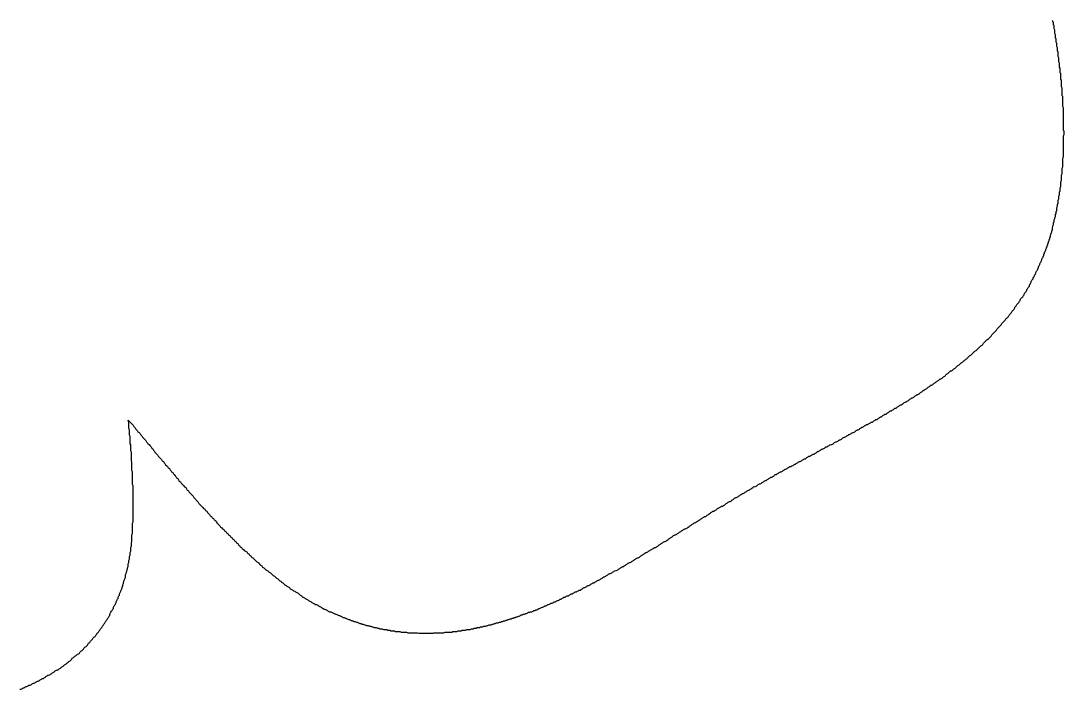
# Model space of a CAD drawing. Header units: millimetres. Extents: x 289 to 9778, y -894 to 6380.
# Drawn here: x 7181.44 to 7197.33, y 378.36 to 388.54 of the extents above; entities that cross this region are included whole.
import ezdxf

# ---------------------------------------------------------------- set-up
doc = ezdxf.new("R2010")
doc.units = ezdxf.units.MM

msp = doc.modelspace()

# ---------------------------------------------------------------- linework, layer by layer
msp.add_polyline3d([(7181.42, 378.358, 0), (7181.44, 378.358, 0), (7181.46, 378.368, 0), (7181.47, 378.378, 0), (7181.49, 378.378, 0), (7181.5, 378.388, 0), (7181.52, 378.398, 0), (7181.53, 378.398, 0), (7181.55, 378.408, 0), (7181.56, 378.418, 0), (7181.58, 378.418, 0), (7181.6, 378.428, 0), (7181.61, 378.438, 0), (7181.63, 378.448, 0), (7181.64, 378.448, 0), (7181.66, 378.458, 0), (7181.67, 378.468, 0), (7181.69, 378.478, 0), (7181.7, 378.478, 0), (7181.72, 378.488, 0), (7181.73, 378.498, 0), (7181.75, 378.508, 0), (7181.76, 378.518, 0), (7181.78, 378.518, 0), (7181.79, 378.528, 0), (7181.81, 378.538, 0), (7181.82, 378.548, 0), (7181.84, 378.558, 0), (7181.85, 378.568, 0), (7181.86, 378.568, 0), (7181.88, 378.578, 0), (7181.89, 378.588, 0), (7181.91, 378.598, 0), (7181.92, 378.608, 0), (7181.94, 378.618, 0), (7181.95, 378.628, 0), (7181.96, 378.638, 0), (7181.98, 378.648, 0), (7181.99, 378.648, 0), (7182.01, 378.658, 0), (7182.02, 378.668, 0), (7182.04, 378.678, 0), (7182.05, 378.688, 0), (7182.06, 378.698, 0), (7182.08, 378.708, 0), (7182.09, 378.718, 0), (7182.1, 378.728, 0), (7182.12, 378.738, 0), (7182.13, 378.748, 0), (7182.14, 378.758, 0), (7182.16, 378.768, 0), (7182.17, 378.778, 0), (7182.19, 378.788, 0), (7182.2, 378.798, 0), (7182.21, 378.808, 0), (7182.22, 378.828, 0), (7182.24, 378.838, 0), (7182.25, 378.848, 0), (7182.26, 378.858, 0), (7182.28, 378.868, 0), (7182.29, 378.878, 0), (7182.3, 378.888, 0), (7182.32, 378.898, 0), (7182.33, 378.908, 0), (7182.34, 378.928, 0), (7182.35, 378.938, 0), (7182.37, 378.948, 0), (7182.38, 378.958, 0), (7182.39, 378.968, 0), (7182.4, 378.988, 0), (7182.41, 378.998, 0), (7182.43, 379.008, 0), (7182.44, 379.018, 0), (7182.45, 379.028, 0), (7182.46, 379.048, 0), (7182.47, 379.058, 0), (7182.49, 379.068, 0), (7182.5, 379.088, 0), (7182.51, 379.098, 0), (7182.52, 379.108, 0), (7182.53, 379.118, 0), (7182.54, 379.138, 0), (7182.55, 379.148, 0), (7182.57, 379.158, 0), (7182.58, 379.178, 0), (7182.59, 379.188, 0), (7182.6, 379.208, 0), (7182.61, 379.218, 0), (7182.62, 379.228, 0), (7182.63, 379.248, 0), (7182.64, 379.258, 0), (7182.65, 379.278, 0), (7182.66, 379.288, 0), (7182.67, 379.298, 0), (7182.68, 379.318, 0), (7182.69, 379.328, 0), (7182.7, 379.348, 0), (7182.71, 379.358, 0), (7182.72, 379.378, 0), (7182.73, 379.388, 0), (7182.74, 379.408, 0), (7182.75, 379.418, 0), (7182.76, 379.438, 0), (7182.77, 379.448, 0), (7182.78, 379.468, 0), (7182.79, 379.478, 0), (7182.79, 379.498, 0), (7182.8, 379.508, 0), (7182.81, 379.528, 0), (7182.82, 379.548, 0), (7182.83, 379.558, 0), (7182.84, 379.578, 0), (7182.85, 379.588, 0), (7182.85, 379.608, 0), (7182.86, 379.628, 0), (7182.87, 379.638, 0), (7182.88, 379.658, 0), (7182.89, 379.678, 0), (7182.89, 379.688, 0), (7182.9, 379.708, 0), (7182.91, 379.728, 0), (7182.92, 379.738, 0), (7182.92, 379.758, 0), (7182.93, 379.778, 0), (7182.94, 379.788, 0), (7182.94, 379.808, 0), (7182.95, 379.828, 0), (7182.96, 379.848, 0), (7182.96, 379.858, 0), (7182.97, 379.878, 0), (7182.98, 379.898, 0), (7182.98, 379.918, 0), (7182.99, 379.928, 0), (7182.99, 379.948, 0), (7183, 379.968, 0), (7183, 379.988, 0), (7183.01, 380.008, 0), (7183.01, 380.018, 0), (7183.02, 380.038, 0), (7183.03, 380.058, 0), (7183.03, 380.078, 0), (7183.03, 380.098, 0), (7183.04, 380.118, 0), (7183.04, 380.128, 0), (7183.05, 380.148, 0), (7183.05, 380.168, 0), (7183.06, 380.188, 0), (7183.06, 380.208, 0), (7183.07, 380.228, 0), (7183.07, 380.248, 0), (7183.07, 380.268, 0), (7183.08, 380.288, 0), (7183.08, 380.298, 0), (7183.08, 380.318, 0), (7183.09, 380.338, 0), (7183.09, 380.358, 0), (7183.09, 380.378, 0), (7183.1, 380.398, 0), (7183.1, 380.418, 0), (7183.1, 380.438, 0), (7183.11, 380.458, 0), (7183.11, 380.478, 0), (7183.11, 380.498, 0), (7183.11, 380.518, 0), (7183.12, 380.538, 0), (7183.12, 380.548, 0), (7183.12, 380.568, 0), (7183.12, 380.588, 0), (7183.13, 380.608, 0), (7183.13, 380.628, 0), (7183.13, 380.648, 0), (7183.13, 380.668, 0), (7183.13, 380.688, 0), (7183.13, 380.708, 0), (7183.14, 380.728, 0), (7183.14, 380.748, 0), (7183.14, 380.768, 0), (7183.14, 380.788, 0), (7183.14, 380.808, 0), (7183.14, 380.828, 0), (7183.14, 380.848, 0), (7183.14, 380.868, 0), (7183.14, 380.888, 0), (7183.15, 380.908, 0), (7183.15, 380.928, 0), (7183.15, 380.948, 0), (7183.15, 380.968, 0), (7183.15, 380.988, 0), (7183.15, 380.998, 0), (7183.15, 381.018, 0), (7183.15, 381.038, 0), (7183.15, 381.058, 0), (7183.15, 381.078, 0), (7183.15, 381.098, 0), (7183.15, 381.118, 0), (7183.15, 381.138, 0), (7183.15, 381.158, 0), (7183.15, 381.178, 0), (7183.15, 381.198, 0), (7183.15, 381.218, 0), (7183.15, 381.238, 0), (7183.15, 381.258, 0), (7183.15, 381.278, 0), (7183.15, 381.298, 0), (7183.15, 381.318, 0), (7183.15, 381.338, 0), (7183.15, 381.358, 0), (7183.15, 381.378, 0), (7183.15, 381.398, 0), (7183.15, 381.418, 0), (7183.15, 381.438, 0), (7183.15, 381.458, 0), (7183.14, 381.478, 0), (7183.14, 381.488, 0), (7183.14, 381.508, 0), (7183.14, 381.528, 0), (7183.14, 381.548, 0), (7183.14, 381.568, 0), (7183.14, 381.588, 0), (7183.14, 381.608, 0), (7183.14, 381.628, 0), (7183.14, 381.648, 0), (7183.14, 381.668, 0), (7183.13, 381.688, 0), (7183.13, 381.708, 0), (7183.13, 381.728, 0), (7183.13, 381.748, 0), (7183.13, 381.758, 0), (7183.13, 381.778, 0), (7183.13, 381.798, 0), (7183.13, 381.818, 0), (7183.12, 381.838, 0), (7183.12, 381.858, 0), (7183.12, 381.878, 0), (7183.12, 381.898, 0), (7183.12, 381.918, 0), (7183.12, 381.928, 0), (7183.12, 381.948, 0), (7183.12, 381.968, 0), (7183.11, 381.988, 0), (7183.11, 382.008, 0), (7183.11, 382.028, 0), (7183.11, 382.048, 0), (7183.11, 382.058, 0), (7183.11, 382.078, 0), (7183.1, 382.098, 0), (7183.1, 382.118, 0), (7183.1, 382.138, 0), (7183.1, 382.148, 0), (7183.1, 382.168, 0), (7183.1, 382.188, 0), (7183.1, 382.208, 0), (7183.09, 382.228, 0), (7183.09, 382.238, 0), (7183.09, 382.258, 0), (7183.09, 382.278, 0), (7183.09, 382.298, 0), (7183.09, 382.308, 0), (7183.08, 382.328, 0), (7183.08, 382.348, 0), (7183.08, 382.368, 0), (7183.08, 382.378, 0), (7183.08, 382.398, 0), (7183.08, 382.418, 0), (7183.08, 382.428, 0), (7183.07, 382.448, 0), (7183.07, 382.458, 0), (7183.08, 382.448, 0), (7183.09, 382.438, 0), (7183.1, 382.428, 0), (7183.12, 382.408, 0), (7183.13, 382.398, 0), (7183.14, 382.388, 0), (7183.15, 382.378, 0), (7183.16, 382.358, 0), (7183.17, 382.348, 0), (7183.18, 382.338, 0), (7183.19, 382.318, 0), (7183.2, 382.308, 0), (7183.21, 382.298, 0), (7183.22, 382.278, 0), (7183.24, 382.268, 0), (7183.25, 382.258, 0), (7183.26, 382.238, 0), (7183.27, 382.228, 0), (7183.28, 382.218, 0), (7183.29, 382.198, 0), (7183.3, 382.188, 0), (7183.32, 382.168, 0), (7183.33, 382.158, 0), (7183.34, 382.148, 0), (7183.35, 382.128, 0), (7183.36, 382.118, 0), (7183.37, 382.098, 0), (7183.39, 382.088, 0), (7183.4, 382.068, 0), (7183.41, 382.058, 0), (7183.42, 382.048, 0), (7183.43, 382.028, 0), (7183.45, 382.018, 0), (7183.46, 381.998, 0), (7183.47, 381.988, 0), (7183.48, 381.968, 0), (7183.49, 381.958, 0), (7183.51, 381.938, 0), (7183.52, 381.928, 0), (7183.53, 381.908, 0), (7183.54, 381.898, 0), (7183.56, 381.878, 0), (7183.57, 381.868, 0), (7183.58, 381.858, 0), (7183.59, 381.838, 0), (7183.61, 381.828, 0), (7183.62, 381.808, 0), (7183.63, 381.798, 0), (7183.64, 381.778, 0), (7183.66, 381.758, 0), (7183.67, 381.748, 0), (7183.68, 381.728, 0), (7183.7, 381.718, 0), (7183.71, 381.698, 0), (7183.72, 381.688, 0), (7183.73, 381.668, 0), (7183.75, 381.658, 0), (7183.76, 381.638, 0), (7183.77, 381.628, 0), (7183.79, 381.608, 0), (7183.8, 381.598, 0), (7183.81, 381.578, 0), (7183.83, 381.568, 0), (7183.84, 381.548, 0), (7183.85, 381.528, 0), (7183.87, 381.518, 0), (7183.88, 381.498, 0), (7183.89, 381.488, 0), (7183.91, 381.468, 0), (7183.92, 381.458, 0), (7183.93, 381.438, 0), (7183.95, 381.428, 0), (7183.96, 381.408, 0), (7183.97, 381.388, 0), (7183.99, 381.378, 0), (7184, 381.358, 0), (7184.01, 381.348, 0), (7184.03, 381.328, 0), (7184.04, 381.318, 0), (7184.06, 381.298, 0), (7184.07, 381.278, 0), (7184.08, 381.268, 0), (7184.1, 381.248, 0), (7184.11, 381.238, 0), (7184.13, 381.218, 0), (7184.14, 381.208, 0), (7184.15, 381.188, 0), (7184.17, 381.168, 0), (7184.18, 381.158, 0), (7184.2, 381.138, 0), (7184.21, 381.128, 0), (7184.22, 381.108, 0), (7184.24, 381.098, 0), (7184.25, 381.078, 0), (7184.27, 381.068, 0), (7184.28, 381.048, 0), (7184.3, 381.028, 0), (7184.31, 381.018, 0), (7184.32, 380.998, 0), (7184.34, 380.988, 0), (7184.35, 380.968, 0), (7184.37, 380.958, 0), (7184.38, 380.938, 0), (7184.4, 380.928, 0), (7184.41, 380.908, 0), (7184.43, 380.888, 0), (7184.44, 380.878, 0), (7184.46, 380.858, 0), (7184.47, 380.848, 0), (7184.48, 380.828, 0), (7184.5, 380.818, 0), (7184.51, 380.798, 0), (7184.53, 380.788, 0), (7184.54, 380.768, 0), (7184.56, 380.758, 0), (7184.57, 380.738, 0), (7184.59, 380.728, 0), (7184.6, 380.708, 0), (7184.62, 380.698, 0), (7184.63, 380.678, 0), (7184.65, 380.668, 0), (7184.66, 380.648, 0), (7184.68, 380.638, 0), (7184.69, 380.618, 0), (7184.71, 380.608, 0), (7184.72, 380.588, 0), (7184.74, 380.578, 0), (7184.75, 380.558, 0), (7184.77, 380.548, 0), (7184.78, 380.528, 0), (7184.8, 380.518, 0), (7184.81, 380.498, 0), (7184.83, 380.488, 0), (7184.84, 380.468, 0), (7184.86, 380.458, 0), (7184.88, 380.448, 0), (7184.89, 380.428, 0), (7184.91, 380.418, 0), (7184.92, 380.398, 0), (7184.94, 380.388, 0), (7184.95, 380.368, 0), (7184.97, 380.358, 0), (7184.98, 380.348, 0), (7185, 380.328, 0), (7185.01, 380.318, 0), (7185.03, 380.298, 0), (7185.05, 380.288, 0), (7185.06, 380.278, 0), (7185.08, 380.258, 0), (7185.09, 380.248, 0), (7185.11, 380.238, 0), (7185.12, 380.218, 0), (7185.14, 380.208, 0), (7185.16, 380.188, 0), (7185.17, 380.178, 0), (7185.19, 380.168, 0), (7185.2, 380.158, 0), (7185.22, 380.138, 0), (7185.24, 380.128, 0), (7185.25, 380.118, 0), (7185.27, 380.098, 0), (7185.28, 380.088, 0), (7185.3, 380.078, 0), (7185.32, 380.058, 0), (7185.33, 380.048, 0), (7185.35, 380.038, 0), (7185.36, 380.028, 0), (7185.38, 380.008, 0), (7185.4, 379.998, 0), (7185.41, 379.988, 0), (7185.43, 379.978, 0), (7185.44, 379.968, 0), (7185.46, 379.948, 0), (7185.48, 379.938, 0), (7185.49, 379.928, 0), (7185.51, 379.918, 0), (7185.53, 379.908, 0), (7185.54, 379.888, 0), (7185.56, 379.878, 0), (7185.58, 379.868, 0), (7185.59, 379.858, 0), (7185.61, 379.848, 0), (7185.62, 379.838, 0), (7185.64, 379.828, 0), (7185.66, 379.818, 0), (7185.67, 379.808, 0), (7185.69, 379.788, 0), (7185.71, 379.778, 0), (7185.72, 379.768, 0), (7185.74, 379.758, 0), (7185.76, 379.748, 0), (7185.77, 379.738, 0), (7185.79, 379.728, 0), (7185.81, 379.718, 0), (7185.82, 379.708, 0), (7185.84, 379.698, 0), (7185.86, 379.688, 0), (7185.87, 379.678, 0), (7185.89, 379.668, 0), (7185.91, 379.658, 0), (7185.92, 379.648, 0), (7185.94, 379.648, 0), (7185.96, 379.638, 0), (7185.97, 379.628, 0), (7185.99, 379.618, 0), (7186.01, 379.608, 0), (7186.02, 379.598, 0), (7186.04, 379.588, 0), (7186.06, 379.578, 0), (7186.07, 379.578, 0), (7186.09, 379.568, 0), (7186.11, 379.558, 0), (7186.12, 379.548, 0), (7186.14, 379.538, 0), (7186.16, 379.538, 0), (7186.17, 379.528, 0), (7186.19, 379.518, 0), (7186.21, 379.508, 0), (7186.23, 379.498, 0), (7186.24, 379.498, 0), (7186.26, 379.488, 0), (7186.28, 379.478, 0), (7186.29, 379.478, 0), (7186.31, 379.468, 0), (7186.33, 379.458, 0), (7186.34, 379.448, 0), (7186.36, 379.448, 0), (7186.38, 379.438, 0), (7186.39, 379.438, 0), (7186.41, 379.428, 0), (7186.43, 379.418, 0), (7186.45, 379.418, 0), (7186.46, 379.408, 0), (7186.48, 379.398, 0), (7186.5, 379.398, 0), (7186.51, 379.388, 0), (7186.53, 379.388, 0), (7186.55, 379.378, 0), (7186.56, 379.378, 0), (7186.58, 379.368, 0), (7186.6, 379.358, 0), (7186.62, 379.358, 0), (7186.63, 379.348, 0), (7186.65, 379.348, 0), (7186.67, 379.338, 0), (7186.68, 379.338, 0), (7186.7, 379.328, 0), (7186.72, 379.328, 0), (7186.73, 379.328, 0), (7186.75, 379.318, 0), (7186.77, 379.318, 0), (7186.79, 379.308, 0), (7186.8, 379.308, 0), (7186.82, 379.298, 0), (7186.84, 379.298, 0), (7186.85, 379.298, 0), (7186.87, 379.288, 0), (7186.89, 379.288, 0), (7186.9, 379.278, 0), (7186.92, 379.278, 0), (7186.94, 379.278, 0), (7186.96, 379.268, 0), (7186.97, 379.268, 0), (7186.99, 379.268, 0), (7187.01, 379.268, 0), (7187.02, 379.258, 0), (7187.04, 379.258, 0), (7187.06, 379.258, 0), (7187.07, 379.248, 0), (7187.09, 379.248, 0), (7187.11, 379.248, 0), (7187.13, 379.248, 0), (7187.14, 379.238, 0), (7187.16, 379.238, 0), (7187.18, 379.238, 0), (7187.19, 379.238, 0), (7187.21, 379.238, 0), (7187.23, 379.228, 0), (7187.24, 379.228, 0), (7187.26, 379.228, 0), (7187.28, 379.228, 0), (7187.3, 379.228, 0), (7187.31, 379.228, 0), (7187.33, 379.218, 0), (7187.35, 379.218, 0), (7187.36, 379.218, 0), (7187.38, 379.218, 0), (7187.4, 379.218, 0), (7187.41, 379.218, 0), (7187.43, 379.218, 0), (7187.45, 379.218, 0), (7187.46, 379.218, 0), (7187.48, 379.218, 0), (7187.5, 379.208, 0), (7187.51, 379.208, 0), (7187.53, 379.208, 0), (7187.55, 379.208, 0), (7187.57, 379.208, 0), (7187.58, 379.208, 0), (7187.6, 379.208, 0), (7187.62, 379.208, 0), (7187.63, 379.208, 0), (7187.65, 379.208, 0), (7187.67, 379.208, 0), (7187.68, 379.208, 0), (7187.7, 379.208, 0), (7187.72, 379.208, 0), (7187.73, 379.218, 0), (7187.75, 379.218, 0), (7187.77, 379.218, 0), (7187.78, 379.218, 0), (7187.8, 379.218, 0), (7187.82, 379.218, 0), (7187.83, 379.218, 0), (7187.85, 379.218, 0), (7187.87, 379.218, 0), (7187.88, 379.218, 0), (7187.9, 379.228, 0), (7187.92, 379.228, 0), (7187.93, 379.228, 0), (7187.95, 379.228, 0), (7187.97, 379.228, 0), (7187.98, 379.228, 0), (7188, 379.228, 0), (7188.02, 379.238, 0), (7188.03, 379.238, 0), (7188.05, 379.238, 0), (7188.07, 379.238, 0), (7188.08, 379.238, 0), (7188.1, 379.248, 0), (7188.12, 379.248, 0), (7188.13, 379.248, 0), (7188.15, 379.248, 0), (7188.16, 379.258, 0), (7188.18, 379.258, 0), (7188.2, 379.258, 0), (7188.21, 379.258, 0), (7188.23, 379.268, 0), (7188.25, 379.268, 0), (7188.26, 379.268, 0), (7188.28, 379.268, 0), (7188.3, 379.278, 0), (7188.31, 379.278, 0), (7188.33, 379.278, 0), (7188.34, 379.288, 0), (7188.36, 379.288, 0), (7188.38, 379.288, 0), (7188.39, 379.298, 0), (7188.41, 379.298, 0), (7188.43, 379.298, 0), (7188.44, 379.308, 0), (7188.46, 379.308, 0), (7188.47, 379.308, 0), (7188.49, 379.318, 0), (7188.51, 379.318, 0), (7188.52, 379.318, 0), (7188.54, 379.328, 0), (7188.55, 379.328, 0), (7188.57, 379.338, 0), (7188.59, 379.338, 0), (7188.6, 379.338, 0), (7188.62, 379.348, 0), (7188.63, 379.348, 0), (7188.65, 379.358, 0), (7188.67, 379.358, 0), (7188.68, 379.368, 0), (7188.7, 379.368, 0), (7188.71, 379.368, 0), (7188.73, 379.378, 0), (7188.75, 379.378, 0), (7188.76, 379.388, 0), (7188.78, 379.388, 0), (7188.79, 379.398, 0), (7188.81, 379.398, 0), (7188.83, 379.408, 0), (7188.84, 379.408, 0), (7188.86, 379.418, 0), (7188.87, 379.418, 0), (7188.89, 379.428, 0), (7188.91, 379.428, 0), (7188.92, 379.438, 0), (7188.94, 379.438, 0), (7188.95, 379.448, 0), (7188.97, 379.448, 0), (7188.98, 379.458, 0), (7189, 379.458, 0), (7189.02, 379.468, 0), (7189.03, 379.468, 0), (7189.05, 379.478, 0), (7189.06, 379.488, 0), (7189.08, 379.488, 0), (7189.09, 379.498, 0), (7189.11, 379.498, 0), (7189.13, 379.508, 0), (7189.14, 379.508, 0), (7189.16, 379.518, 0), (7189.17, 379.528, 0), (7189.19, 379.528, 0), (7189.2, 379.538, 0), (7189.22, 379.538, 0), (7189.24, 379.548, 0), (7189.25, 379.558, 0), (7189.27, 379.558, 0), (7189.28, 379.568, 0), (7189.3, 379.568, 0), (7189.31, 379.578, 0), (7189.33, 379.588, 0), (7189.34, 379.588, 0), (7189.36, 379.598, 0), (7189.38, 379.608, 0), (7189.39, 379.608, 0), (7189.41, 379.618, 0), (7189.42, 379.628, 0), (7189.44, 379.628, 0), (7189.45, 379.638, 0), (7189.47, 379.648, 0), (7189.48, 379.648, 0), (7189.5, 379.658, 0), (7189.51, 379.668, 0), (7189.53, 379.668, 0), (7189.55, 379.678, 0), (7189.56, 379.688, 0), (7189.58, 379.688, 0), (7189.59, 379.698, 0), (7189.61, 379.708, 0), (7189.62, 379.708, 0), (7189.64, 379.718, 0), (7189.65, 379.728, 0), (7189.67, 379.728, 0), (7189.68, 379.738, 0), (7189.7, 379.748, 0), (7189.71, 379.758, 0), (7189.73, 379.758, 0), (7189.74, 379.768, 0), (7189.76, 379.778, 0), (7189.78, 379.778, 0), (7189.79, 379.788, 0), (7189.81, 379.798, 0), (7189.82, 379.808, 0), (7189.84, 379.808, 0), (7189.85, 379.818, 0), (7189.87, 379.828, 0), (7189.88, 379.838, 0), (7189.9, 379.838, 0), (7189.91, 379.848, 0), (7189.93, 379.858, 0), (7189.94, 379.868, 0), (7189.96, 379.868, 0), (7189.97, 379.878, 0), (7189.99, 379.888, 0), (7190, 379.898, 0), (7190.02, 379.908, 0), (7190.03, 379.908, 0), (7190.05, 379.918, 0), (7190.06, 379.928, 0), (7190.08, 379.938, 0), (7190.09, 379.938, 0), (7190.11, 379.948, 0), (7190.12, 379.958, 0), (7190.14, 379.968, 0), (7190.15, 379.978, 0), (7190.17, 379.978, 0), (7190.18, 379.988, 0), (7190.2, 379.998, 0), (7190.21, 380.008, 0), (7190.23, 380.018, 0), (7190.24, 380.018, 0), (7190.26, 380.028, 0), (7190.27, 380.038, 0), (7190.29, 380.048, 0), (7190.3, 380.058, 0), (7190.32, 380.068, 0), (7190.33, 380.068, 0), (7190.35, 380.078, 0), (7190.36, 380.088, 0), (7190.38, 380.098, 0), (7190.39, 380.108, 0), (7190.41, 380.118, 0), (7190.42, 380.118, 0), (7190.44, 380.128, 0), (7190.45, 380.138, 0), (7190.47, 380.148, 0), (7190.48, 380.158, 0), (7190.5, 380.168, 0), (7190.51, 380.168, 0), (7190.53, 380.178, 0), (7190.54, 380.188, 0), (7190.56, 380.198, 0), (7190.57, 380.208, 0), (7190.59, 380.218, 0), (7190.6, 380.228, 0), (7190.62, 380.228, 0), (7190.63, 380.238, 0), (7190.65, 380.248, 0), (7190.66, 380.258, 0), (7190.68, 380.268, 0), (7190.69, 380.278, 0), (7190.71, 380.288, 0), (7190.72, 380.288, 0), (7190.74, 380.298, 0), (7190.75, 380.308, 0), (7190.77, 380.318, 0), (7190.78, 380.328, 0), (7190.8, 380.338, 0), (7190.81, 380.348, 0), (7190.83, 380.358, 0), (7190.84, 380.358, 0), (7190.86, 380.368, 0), (7190.87, 380.378, 0), (7190.88, 380.388, 0), (7190.9, 380.398, 0), (7190.91, 380.408, 0), (7190.93, 380.418, 0), (7190.94, 380.428, 0), (7190.96, 380.438, 0), (7190.97, 380.438, 0), (7190.99, 380.448, 0), (7191, 380.458, 0), (7191.02, 380.468, 0), (7191.03, 380.478, 0), (7191.05, 380.488, 0), (7191.06, 380.498, 0), (7191.08, 380.508, 0), (7191.09, 380.518, 0), (7191.11, 380.518, 0), (7191.12, 380.528, 0), (7191.14, 380.538, 0), (7191.15, 380.548, 0), (7191.16, 380.558, 0), (7191.18, 380.568, 0), (7191.19, 380.578, 0), (7191.21, 380.588, 0), (7191.22, 380.598, 0), (7191.24, 380.608, 0), (7191.25, 380.608, 0), (7191.27, 380.618, 0), (7191.28, 380.628, 0), (7191.3, 380.638, 0), (7191.31, 380.648, 0), (7191.33, 380.658, 0), (7191.34, 380.668, 0), (7191.36, 380.678, 0), (7191.37, 380.688, 0), (7191.38, 380.698, 0), (7191.4, 380.708, 0), (7191.41, 380.708, 0), (7191.43, 380.718, 0), (7191.44, 380.728, 0), (7191.46, 380.738, 0), (7191.47, 380.748, 0), (7191.49, 380.758, 0), (7191.5, 380.768, 0), (7191.52, 380.778, 0), (7191.53, 380.788, 0), (7191.55, 380.798, 0), (7191.56, 380.798, 0), (7191.57, 380.808, 0), (7191.59, 380.818, 0), (7191.6, 380.828, 0), (7191.62, 380.838, 0), (7191.63, 380.848, 0), (7191.65, 380.858, 0), (7191.66, 380.868, 0), (7191.68, 380.878, 0), (7191.69, 380.888, 0), (7191.71, 380.898, 0), (7191.72, 380.898, 0), (7191.73, 380.908, 0), (7191.75, 380.918, 0), (7191.76, 380.928, 0), (7191.78, 380.938, 0), (7191.79, 380.948, 0), (7191.81, 380.958, 0), (7191.82, 380.968, 0), (7191.84, 380.978, 0), (7191.85, 380.988, 0), (7191.87, 380.988, 0), (7191.88, 380.998, 0), (7191.89, 381.008, 0), (7191.91, 381.018, 0), (7191.92, 381.028, 0), (7191.94, 381.038, 0), (7191.95, 381.048, 0), (7191.97, 381.058, 0), (7191.98, 381.068, 0), (7192, 381.068, 0), (7192.01, 381.078, 0), (7192.03, 381.088, 0), (7192.04, 381.098, 0), (7192.05, 381.108, 0), (7192.07, 381.118, 0), (7192.08, 381.128, 0), (7192.1, 381.138, 0), (7192.11, 381.148, 0), (7192.13, 381.148, 0), (7192.14, 381.158, 0), (7192.16, 381.168, 0), (7192.17, 381.178, 0), (7192.18, 381.188, 0), (7192.2, 381.198, 0), (7192.21, 381.208, 0), (7192.23, 381.218, 0), (7192.24, 381.218, 0), (7192.26, 381.228, 0), (7192.27, 381.238, 0), (7192.29, 381.248, 0), (7192.3, 381.258, 0), (7192.31, 381.268, 0), (7192.33, 381.278, 0), (7192.34, 381.278, 0), (7192.36, 381.288, 0), (7192.37, 381.298, 0), (7192.39, 381.308, 0), (7192.4, 381.318, 0), (7192.42, 381.328, 0), (7192.43, 381.338, 0), (7192.44, 381.338, 0), (7192.46, 381.348, 0), (7192.47, 381.358, 0), (7192.49, 381.368, 0), (7192.5, 381.378, 0), (7192.52, 381.388, 0), (7192.53, 381.388, 0), (7192.54, 381.398, 0), (7192.56, 381.408, 0), (7192.57, 381.418, 0), (7192.59, 381.428, 0), (7192.6, 381.438, 0), (7192.62, 381.448, 0), (7192.63, 381.448, 0), (7192.65, 381.458, 0), (7192.66, 381.468, 0), (7192.67, 381.478, 0), (7192.69, 381.488, 0), (7192.7, 381.488, 0), (7192.72, 381.498, 0), (7192.73, 381.508, 0), (7192.75, 381.518, 0), (7192.76, 381.528, 0), (7192.78, 381.538, 0), (7192.79, 381.538, 0), (7192.8, 381.548, 0), (7192.82, 381.558, 0), (7192.83, 381.568, 0), (7192.85, 381.578, 0), (7192.86, 381.588, 0), (7192.88, 381.588, 0), (7192.89, 381.598, 0), (7192.91, 381.608, 0), (7192.92, 381.618, 0), (7192.93, 381.628, 0), (7192.95, 381.628, 0), (7192.96, 381.638, 0), (7192.98, 381.648, 0), (7192.99, 381.658, 0), (7193.01, 381.668, 0), (7193.02, 381.668, 0), (7193.04, 381.678, 0), (7193.05, 381.688, 0), (7193.07, 381.698, 0), (7193.08, 381.708, 0), (7193.09, 381.708, 0), (7193.11, 381.718, 0), (7193.12, 381.728, 0), (7193.14, 381.738, 0), (7193.15, 381.748, 0), (7193.17, 381.748, 0), (7193.18, 381.758, 0), (7193.2, 381.768, 0), (7193.21, 381.778, 0), (7193.23, 381.788, 0), (7193.24, 381.788, 0), (7193.25, 381.798, 0), (7193.27, 381.808, 0), (7193.28, 381.818, 0), (7193.3, 381.828, 0), (7193.31, 381.828, 0), (7193.33, 381.838, 0), (7193.34, 381.848, 0), (7193.36, 381.858, 0), (7193.37, 381.868, 0), (7193.39, 381.868, 0), (7193.4, 381.878, 0), (7193.41, 381.888, 0), (7193.43, 381.898, 0), (7193.44, 381.908, 0), (7193.46, 381.908, 0), (7193.47, 381.918, 0), (7193.49, 381.928, 0), (7193.5, 381.938, 0), (7193.52, 381.938, 0), (7193.53, 381.948, 0), (7193.55, 381.958, 0), (7193.56, 381.968, 0), (7193.57, 381.978, 0), (7193.59, 381.978, 0), (7193.6, 381.988, 0), (7193.62, 381.998, 0), (7193.63, 382.008, 0), (7193.65, 382.018, 0), (7193.66, 382.018, 0), (7193.68, 382.028, 0), (7193.69, 382.038, 0), (7193.7, 382.048, 0), (7193.72, 382.048, 0), (7193.73, 382.058, 0), (7193.75, 382.068, 0), (7193.76, 382.078, 0), (7193.78, 382.088, 0), (7193.79, 382.088, 0), (7193.81, 382.098, 0), (7193.82, 382.108, 0), (7193.83, 382.118, 0), (7193.85, 382.128, 0), (7193.86, 382.128, 0), (7193.88, 382.138, 0), (7193.89, 382.148, 0), (7193.91, 382.158, 0), (7193.92, 382.158, 0), (7193.94, 382.168, 0), (7193.95, 382.178, 0), (7193.96, 382.188, 0), (7193.98, 382.198, 0), (7193.99, 382.198, 0), (7194.01, 382.208, 0), (7194.02, 382.218, 0), (7194.04, 382.228, 0), (7194.05, 382.238, 0), (7194.06, 382.238, 0), (7194.08, 382.248, 0), (7194.09, 382.258, 0), (7194.11, 382.268, 0), (7194.12, 382.268, 0), (7194.14, 382.278, 0), (7194.15, 382.288, 0), (7194.16, 382.298, 0), (7194.18, 382.308, 0), (7194.19, 382.308, 0), (7194.21, 382.318, 0), (7194.22, 382.328, 0), (7194.24, 382.338, 0), (7194.25, 382.348, 0), (7194.26, 382.348, 0), (7194.28, 382.358, 0), (7194.29, 382.368, 0), (7194.31, 382.378, 0), (7194.32, 382.388, 0), (7194.34, 382.388, 0), (7194.35, 382.398, 0), (7194.36, 382.408, 0), (7194.38, 382.418, 0), (7194.39, 382.428, 0), (7194.41, 382.428, 0), (7194.42, 382.438, 0), (7194.43, 382.448, 0), (7194.45, 382.458, 0), (7194.46, 382.468, 0), (7194.48, 382.468, 0), (7194.49, 382.478, 0), (7194.5, 382.488, 0), (7194.52, 382.498, 0), (7194.53, 382.508, 0), (7194.55, 382.508, 0), (7194.56, 382.518, 0), (7194.57, 382.528, 0), (7194.59, 382.538, 0), (7194.6, 382.548, 0), (7194.62, 382.548, 0), (7194.63, 382.558, 0), (7194.64, 382.568, 0), (7194.66, 382.578, 0), (7194.67, 382.588, 0), (7194.68, 382.598, 0), (7194.7, 382.598, 0), (7194.71, 382.608, 0), (7194.73, 382.618, 0), (7194.74, 382.628, 0), (7194.75, 382.638, 0), (7194.77, 382.638, 0), (7194.78, 382.648, 0), (7194.79, 382.658, 0), (7194.81, 382.668, 0), (7194.82, 382.678, 0), (7194.84, 382.688, 0), (7194.85, 382.688, 0), (7194.86, 382.698, 0), (7194.88, 382.708, 0), (7194.89, 382.718, 0), (7194.9, 382.728, 0), (7194.92, 382.738, 0), (7194.93, 382.738, 0), (7194.94, 382.748, 0), (7194.96, 382.758, 0), (7194.97, 382.768, 0), (7194.98, 382.778, 0), (7195, 382.788, 0), (7195.01, 382.798, 0), (7195.02, 382.798, 0), (7195.04, 382.808, 0), (7195.05, 382.818, 0), (7195.06, 382.828, 0), (7195.08, 382.838, 0), (7195.09, 382.848, 0), (7195.1, 382.848, 0), (7195.12, 382.858, 0), (7195.13, 382.868, 0), (7195.14, 382.878, 0), (7195.16, 382.888, 0), (7195.17, 382.898, 0), (7195.18, 382.908, 0), (7195.2, 382.918, 0), (7195.21, 382.918, 0), (7195.22, 382.928, 0), (7195.24, 382.938, 0), (7195.25, 382.948, 0), (7195.26, 382.958, 0), (7195.28, 382.968, 0), (7195.29, 382.978, 0), (7195.3, 382.988, 0), (7195.31, 382.988, 0), (7195.33, 382.998, 0), (7195.34, 383.008, 0), (7195.35, 383.018, 0), (7195.37, 383.028, 0), (7195.38, 383.038, 0), (7195.39, 383.048, 0), (7195.4, 383.058, 0), (7195.42, 383.068, 0), (7195.43, 383.078, 0), (7195.44, 383.088, 0), (7195.45, 383.088, 0), (7195.47, 383.098, 0), (7195.48, 383.108, 0), (7195.49, 383.118, 0), (7195.51, 383.128, 0), (7195.52, 383.138, 0), (7195.53, 383.148, 0), (7195.54, 383.158, 0), (7195.56, 383.168, 0), (7195.57, 383.178, 0), (7195.58, 383.188, 0), (7195.59, 383.198, 0), (7195.6, 383.208, 0), (7195.62, 383.208, 0), (7195.63, 383.218, 0), (7195.64, 383.228, 0), (7195.65, 383.238, 0), (7195.67, 383.248, 0), (7195.68, 383.258, 0), (7195.69, 383.268, 0), (7195.7, 383.278, 0), (7195.71, 383.288, 0), (7195.73, 383.298, 0), (7195.74, 383.308, 0), (7195.75, 383.318, 0), (7195.76, 383.328, 0), (7195.78, 383.338, 0), (7195.79, 383.348, 0), (7195.8, 383.358, 0), (7195.81, 383.368, 0), (7195.82, 383.378, 0), (7195.83, 383.388, 0), (7195.85, 383.398, 0), (7195.86, 383.408, 0), (7195.87, 383.418, 0), (7195.88, 383.428, 0), (7195.89, 383.438, 0), (7195.91, 383.448, 0), (7195.92, 383.458, 0), (7195.93, 383.468, 0), (7195.94, 383.478, 0), (7195.95, 383.488, 0), (7195.96, 383.498, 0), (7195.97, 383.508, 0), (7195.99, 383.518, 0), (7196, 383.528, 0), (7196.01, 383.538, 0), (7196.02, 383.548, 0), (7196.03, 383.558, 0), (7196.04, 383.568, 0), (7196.05, 383.578, 0), (7196.06, 383.588, 0), (7196.08, 383.598, 0), (7196.09, 383.608, 0), (7196.1, 383.628, 0), (7196.11, 383.638, 0), (7196.12, 383.648, 0), (7196.13, 383.658, 0), (7196.14, 383.668, 0), (7196.15, 383.678, 0), (7196.16, 383.688, 0), (7196.18, 383.698, 0), (7196.19, 383.708, 0), (7196.2, 383.718, 0), (7196.21, 383.728, 0), (7196.22, 383.738, 0), (7196.23, 383.758, 0), (7196.24, 383.768, 0), (7196.25, 383.778, 0), (7196.26, 383.788, 0), (7196.27, 383.798, 0), (7196.28, 383.808, 0), (7196.29, 383.818, 0), (7196.3, 383.828, 0), (7196.31, 383.848, 0), (7196.32, 383.858, 0), (7196.33, 383.868, 0), (7196.34, 383.878, 0), (7196.35, 383.888, 0), (7196.36, 383.898, 0), (7196.37, 383.908, 0), (7196.38, 383.928, 0), (7196.39, 383.938, 0), (7196.4, 383.948, 0), (7196.41, 383.958, 0), (7196.42, 383.968, 0), (7196.43, 383.978, 0), (7196.44, 383.998, 0), (7196.45, 384.008, 0), (7196.46, 384.018, 0), (7196.47, 384.028, 0), (7196.48, 384.038, 0), (7196.49, 384.058, 0), (7196.5, 384.068, 0), (7196.51, 384.078, 0), (7196.52, 384.088, 0), (7196.53, 384.098, 0), (7196.54, 384.118, 0), (7196.55, 384.128, 0), (7196.56, 384.138, 0), (7196.57, 384.148, 0), (7196.58, 384.168, 0), (7196.58, 384.178, 0), (7196.59, 384.188, 0), (7196.6, 384.198, 0), (7196.61, 384.218, 0), (7196.62, 384.228, 0), (7196.63, 384.238, 0), (7196.64, 384.248, 0), (7196.65, 384.268, 0), (7196.66, 384.278, 0), (7196.66, 384.288, 0), (7196.67, 384.308, 0), (7196.68, 384.318, 0), (7196.69, 384.328, 0), (7196.7, 384.338, 0), (7196.71, 384.358, 0), (7196.72, 384.368, 0), (7196.72, 384.378, 0), (7196.73, 384.398, 0), (7196.74, 384.408, 0), (7196.75, 384.418, 0), (7196.76, 384.438, 0), (7196.76, 384.448, 0), (7196.77, 384.458, 0), (7196.78, 384.478, 0), (7196.79, 384.488, 0), (7196.8, 384.498, 0), (7196.8, 384.518, 0), (7196.81, 384.528, 0), (7196.82, 384.548, 0), (7196.83, 384.558, 0), (7196.83, 384.568, 0), (7196.84, 384.588, 0), (7196.85, 384.598, 0), (7196.86, 384.608, 0), (7196.86, 384.628, 0), (7196.87, 384.638, 0), (7196.88, 384.658, 0), (7196.88, 384.668, 0), (7196.89, 384.678, 0), (7196.9, 384.698, 0), (7196.9, 384.708, 0), (7196.91, 384.728, 0), (7196.92, 384.738, 0), (7196.93, 384.758, 0), (7196.93, 384.768, 0), (7196.94, 384.778, 0), (7196.94, 384.798, 0), (7196.95, 384.808, 0), (7196.96, 384.828, 0), (7196.96, 384.838, 0), (7196.97, 384.858, 0), (7196.98, 384.868, 0), (7196.98, 384.878, 0), (7196.99, 384.898, 0), (7196.99, 384.908, 0), (7197, 384.928, 0), (7197.01, 384.938, 0), (7197.01, 384.958, 0), (7197.02, 384.968, 0), (7197.02, 384.988, 0), (7197.03, 384.998, 0), (7197.03, 385.018, 0), (7197.04, 385.028, 0), (7197.05, 385.048, 0), (7197.05, 385.058, 0), (7197.06, 385.078, 0), (7197.06, 385.088, 0), (7197.07, 385.098, 0), (7197.07, 385.118, 0), (7197.08, 385.128, 0), (7197.08, 385.148, 0), (7197.09, 385.158, 0), (7197.09, 385.178, 0), (7197.1, 385.188, 0), (7197.1, 385.208, 0), (7197.11, 385.218, 0), (7197.11, 385.238, 0), (7197.12, 385.248, 0), (7197.12, 385.268, 0), (7197.12, 385.278, 0), (7197.13, 385.298, 0), (7197.13, 385.308, 0), (7197.14, 385.328, 0), (7197.14, 385.348, 0), (7197.15, 385.358, 0), (7197.15, 385.378, 0), (7197.15, 385.388, 0), (7197.16, 385.408, 0), (7197.16, 385.418, 0), (7197.17, 385.438, 0), (7197.17, 385.448, 0), (7197.17, 385.468, 0), (7197.18, 385.478, 0), (7197.18, 385.498, 0), (7197.18, 385.508, 0), (7197.19, 385.528, 0), (7197.19, 385.538, 0), (7197.2, 385.558, 0), (7197.2, 385.578, 0), (7197.2, 385.588, 0), (7197.21, 385.608, 0), (7197.21, 385.618, 0), (7197.21, 385.638, 0), (7197.22, 385.648, 0), (7197.22, 385.668, 0), (7197.22, 385.678, 0), (7197.22, 385.698, 0), (7197.23, 385.718, 0), (7197.23, 385.728, 0), (7197.23, 385.748, 0), (7197.24, 385.758, 0), (7197.24, 385.778, 0), (7197.24, 385.788, 0), (7197.24, 385.808, 0), (7197.25, 385.828, 0), (7197.25, 385.838, 0), (7197.25, 385.858, 0), (7197.25, 385.868, 0), (7197.26, 385.888, 0), (7197.26, 385.898, 0), (7197.26, 385.918, 0), (7197.26, 385.938, 0), (7197.27, 385.948, 0), (7197.27, 385.968, 0), (7197.27, 385.978, 0), (7197.27, 385.998, 0), (7197.28, 386.018, 0), (7197.28, 386.028, 0), (7197.28, 386.048, 0), (7197.28, 386.058, 0), (7197.28, 386.078, 0), (7197.28, 386.088, 0), (7197.29, 386.108, 0), (7197.29, 386.128, 0), (7197.29, 386.138, 0), (7197.29, 386.158, 0), (7197.29, 386.168, 0), (7197.29, 386.188, 0), (7197.3, 386.208, 0), (7197.3, 386.218, 0), (7197.3, 386.238, 0), (7197.3, 386.258, 0), (7197.3, 386.268, 0), (7197.3, 386.288, 0), (7197.3, 386.298, 0), (7197.31, 386.318, 0), (7197.31, 386.338, 0), (7197.31, 386.348, 0), (7197.31, 386.368, 0), (7197.31, 386.378, 0), (7197.31, 386.398, 0), (7197.31, 386.418, 0), (7197.31, 386.428, 0), (7197.31, 386.448, 0), (7197.32, 386.468, 0), (7197.32, 386.478, 0), (7197.32, 386.498, 0), (7197.32, 386.508, 0), (7197.32, 386.528, 0), (7197.32, 386.548, 0), (7197.32, 386.558, 0), (7197.32, 386.578, 0), (7197.32, 386.598, 0), (7197.32, 386.608, 0), (7197.32, 386.628, 0), (7197.32, 386.638, 0), (7197.32, 386.658, 0), (7197.32, 386.678, 0), (7197.32, 386.688, 0), (7197.32, 386.708, 0), (7197.32, 386.728, 0), (7197.32, 386.738, 0), (7197.32, 386.758, 0), (7197.32, 386.778, 0), (7197.32, 386.788, 0), (7197.33, 386.808, 0), (7197.33, 386.818, 0), (7197.33, 386.838, 0), (7197.33, 386.858, 0), (7197.32, 386.868, 0), (7197.32, 386.888, 0), (7197.32, 386.908, 0), (7197.32, 386.918, 0), (7197.32, 386.938, 0), (7197.32, 386.958, 0), (7197.32, 386.968, 0), (7197.32, 386.988, 0), (7197.32, 387.008, 0), (7197.32, 387.018, 0), (7197.32, 387.038, 0), (7197.32, 387.058, 0), (7197.32, 387.068, 0), (7197.32, 387.088, 0), (7197.32, 387.098, 0), (7197.32, 387.118, 0), (7197.32, 387.138, 0), (7197.32, 387.148, 0), (7197.32, 387.168, 0), (7197.32, 387.188, 0), (7197.32, 387.198, 0), (7197.32, 387.218, 0), (7197.31, 387.238, 0), (7197.31, 387.248, 0), (7197.31, 387.268, 0), (7197.31, 387.288, 0), (7197.31, 387.298, 0), (7197.31, 387.318, 0), (7197.31, 387.338, 0), (7197.31, 387.348, 0), (7197.31, 387.368, 0), (7197.31, 387.388, 0), (7197.3, 387.398, 0), (7197.3, 387.418, 0), (7197.3, 387.438, 0), (7197.3, 387.448, 0), (7197.3, 387.468, 0), (7197.3, 387.488, 0), (7197.3, 387.498, 0), (7197.3, 387.518, 0), (7197.29, 387.538, 0), (7197.29, 387.548, 0), (7197.29, 387.568, 0), (7197.29, 387.588, 0), (7197.29, 387.598, 0), (7197.29, 387.618, 0), (7197.29, 387.638, 0), (7197.28, 387.648, 0), (7197.28, 387.668, 0), (7197.28, 387.688, 0), (7197.28, 387.698, 0), (7197.28, 387.718, 0), (7197.28, 387.738, 0), (7197.27, 387.748, 0), (7197.27, 387.768, 0), (7197.27, 387.788, 0), (7197.27, 387.798, 0), (7197.27, 387.818, 0), (7197.26, 387.838, 0), (7197.26, 387.848, 0), (7197.26, 387.868, 0), (7197.26, 387.888, 0), (7197.26, 387.898, 0), (7197.25, 387.918, 0), (7197.25, 387.928, 0), (7197.25, 387.948, 0), (7197.25, 387.968, 0), (7197.25, 387.978, 0), (7197.24, 387.998, 0), (7197.24, 388.018, 0), (7197.24, 388.028, 0), (7197.24, 388.048, 0), (7197.24, 388.068, 0), (7197.23, 388.078, 0), (7197.23, 388.098, 0), (7197.23, 388.118, 0), (7197.23, 388.128, 0), (7197.22, 388.148, 0), (7197.22, 388.168, 0), (7197.22, 388.178, 0), (7197.22, 388.198, 0), (7197.21, 388.218, 0), (7197.21, 388.228, 0), (7197.21, 388.248, 0), (7197.21, 388.268, 0), (7197.2, 388.278, 0), (7197.2, 388.298, 0), (7197.2, 388.318, 0), (7197.2, 388.328, 0), (7197.19, 388.348, 0), (7197.19, 388.368, 0), (7197.19, 388.378, 0), (7197.19, 388.398, 0), (7197.18, 388.418, 0), (7197.18, 388.428, 0), (7197.18, 388.448, 0), (7197.18, 388.468, 0), (7197.17, 388.478, 0), (7197.17, 388.498, 0), (7197.17, 388.518, 0), (7197.16, 388.528, 0), (7197.16, 388.548, 0)])

doc.saveas('drawing.dxf')
